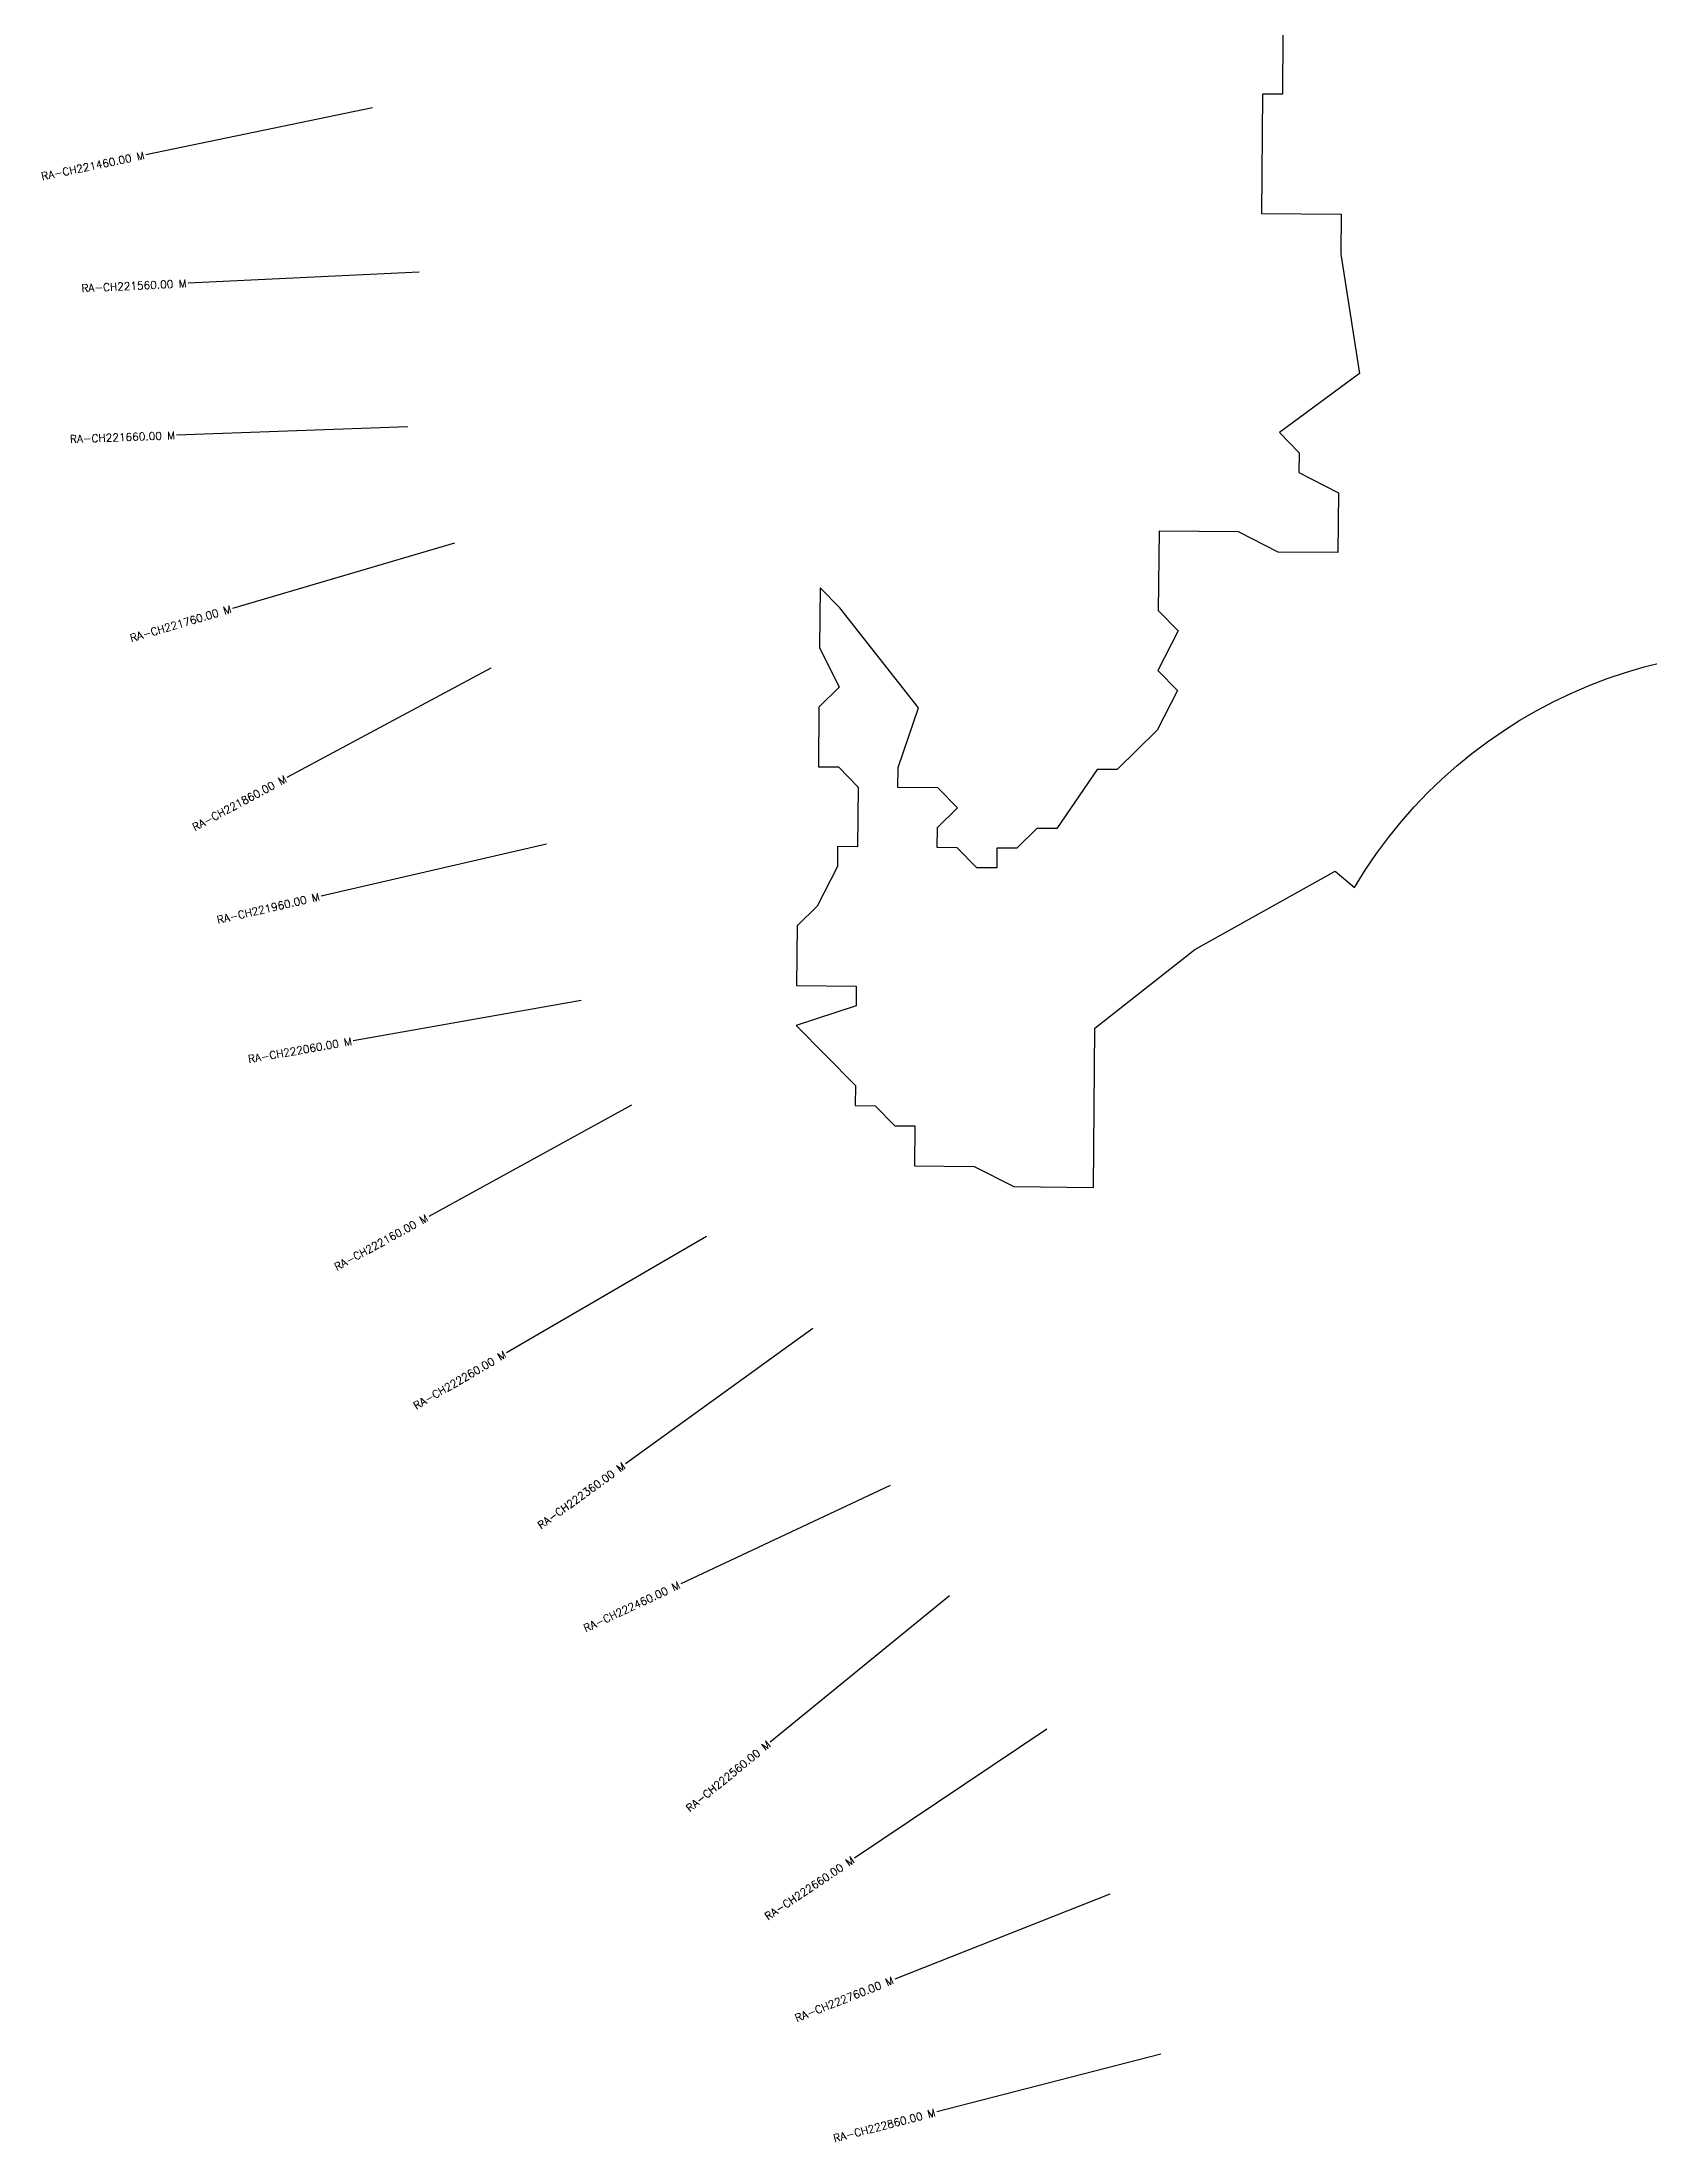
# Model space of a CAD drawing. Header units: metres. Extents: x 274483 to 277174, y 2062553 to 2065352.
# Drawn here: x 274638 to 275680, y 2062553 to 2063915 of the extents above; entities that cross this region are included whole.
import ezdxf
from ezdxf.enums import TextEntityAlignment as Align

# ---------------------------------------------------------------- set-up
doc = ezdxf.new("R2010")
doc.units = ezdxf.units.M
doc.header["$MEASUREMENT"] = 0
for name, color, linetype in [('CS', 134, 'Continuous'), ('CSMark', 6, 'Continuous'), ('VILLAGE BOUNDRY', 10, 'Continuous')]:
    doc.layers.add(name, color=color, linetype=linetype)
doc.styles.get("Standard").update_dxf_attribs({"font": 'simplex.shx'})

msp = doc.modelspace()

# ---------------------------------------------------------------- linework, layer by layer
at = {"layer": 'CS'}
for p, q in [((274852, 2063872.2), (274705.1, 2063841.8)), ((274882.2, 2063765.7), (274732.4, 2063758.6)), ((274874.9, 2063665.5), (274725, 2063660)), ((274905.2, 2063590.1), (274761.3, 2063547.8)), ((274928.7, 2063509.1), (274796.5, 2063438.1)), ((274964.7, 2063395), (274818.6, 2063361.2)), ((274987.2, 2063293.6), (274839.5, 2063267.4)), ((275019.9, 2063225.6), (274888.4, 2063153.6)), ((275068.5, 2063140.6), (274938.8, 2063065.1)), ((275137.5, 2063080.9), (275015.9, 2062993.1)), ((275187.6, 2062979.1), (275051.8, 2062915.4)), ((275226, 2062907.5), (275109.7, 2062812.7)), ((275289.1, 2062821.1), (275164.5, 2062737.6)), ((275329.9, 2062714.2), (275190.5, 2062659)), ((275363, 2062610.5), (275217.8, 2062573))]:
    msp.add_line(p, q, dxfattribs=at)
at = {"layer": 'VILLAGE BOUNDRY'}
msp.add_lwpolyline([(275442.2, 2063919.8), (275441.9, 2063881.1), (275429, 2063881.2), (275428.3, 2063803.8), (275479.9, 2063803.4), (275479.7, 2063777.5), (275491.8, 2063700), (275439.9, 2063661.8), (275452.7, 2063648.7), (275452.6, 2063635.8), (275478.3, 2063622.7), (275477.9, 2063584), (275439.2, 2063584.3), (275413.5, 2063597.5), (275361.9, 2063597.9), (275361.4, 2063546.3), (275374.2, 2063533.3), (275361.1, 2063507.6), (275373.9, 2063494.6), (275360.7, 2063468.9), (275334.7, 2063443.3), (275321.8, 2063443.4), (275295.6, 2063405), (275282.7, 2063405.1), (275269.7, 2063392.3), (275256.8, 2063392.4), (275256.7, 2063379.5), (275243.7, 2063379.6), (275231, 2063392.6), (275218.1, 2063392.7), (275218.2, 2063405.7), (275231.2, 2063418.4), (275218.4, 2063431.4), (275192.6, 2063431.7), (275192.7, 2063444.6), (275206, 2063483.2), (275154.9, 2063548.2), (275142.1, 2063561.2), (275141.8, 2063522.5), (275154.5, 2063496.6), (275141.4, 2063483.8), (275141.1, 2063445.1), (275154, 2063445), (275166.8, 2063431.9), (275166.4, 2063393.2), (275153.5, 2063393.3), (275153.4, 2063380.4), (275140.3, 2063354.7), (275127.3, 2063341.9), (275126.9, 2063303.2), (275165.6, 2063302.9), (275165.5, 2063290), (275126.7, 2063277.4), (275165, 2063238.4), (275164.9, 2063225.5), (275177.8, 2063225.3), (275190.6, 2063212.3), (275203.5, 2063212.2), (275203.3, 2063186.4), (275242, 2063186), (275267.7, 2063172.9), (275319.3, 2063172.4), (275320.3, 2063275.7), (275385.2, 2063326.7), (275476, 2063377.5), (275488.6, 2063366.8, -0.763178), (276071.9, 2063207.2, -0.224623)], format="xyb", dxfattribs=at)

# ---------------------------------------------------------------- texts
at = {"layer": 'CSMark'}
for s, rotation, p in [('RA-CH221460.00 M', 11.7065, (274704.1, 2063841.6)), ('RA-CH221560.00 M', 2.7026, (274731.4, 2063758.5)), ('RA-CH221660.00 M', 2.0749, (274724, 2063660)), ('RA-CH221760.00 M', 16.3851, (274760.3, 2063547.5)), ('RA-CH221860.00 M', 28.2531, (274795.7, 2063437.7)), ('RA-CH221960.00 M', 13.0227, (274817.6, 2063361)), ('RA-CH222060.00 M', 10.0336, (274838.5, 2063267.3)), ('RA-CH222160.00 M', 28.7149, (274887.5, 2063153.1)), ('RA-CH222260.00 M', 30.2091, (274938, 2063064.6)), ('RA-CH222360.00 M', 35.8016, (275015.1, 2062992.5)), ('RA-CH222460.00 M', 25.1006, (275050.9, 2062915)), ('RA-CH222560.00 M', 39.1819, (275109, 2062812.1)), ('RA-CH222660.00 M', 33.8285, (275163.6, 2062737)), ('RA-CH222760.00 M', 21.6128, (275189.5, 2062658.6)), ('RA-CH222860.00 M', 14.4984, (275216.8, 2062572.7))]:
    msp.add_text(s, height=5, rotation=rotation, dxfattribs=at).set_placement(p, align=Align.MIDDLE_RIGHT)

doc.saveas('drawing.dxf')
